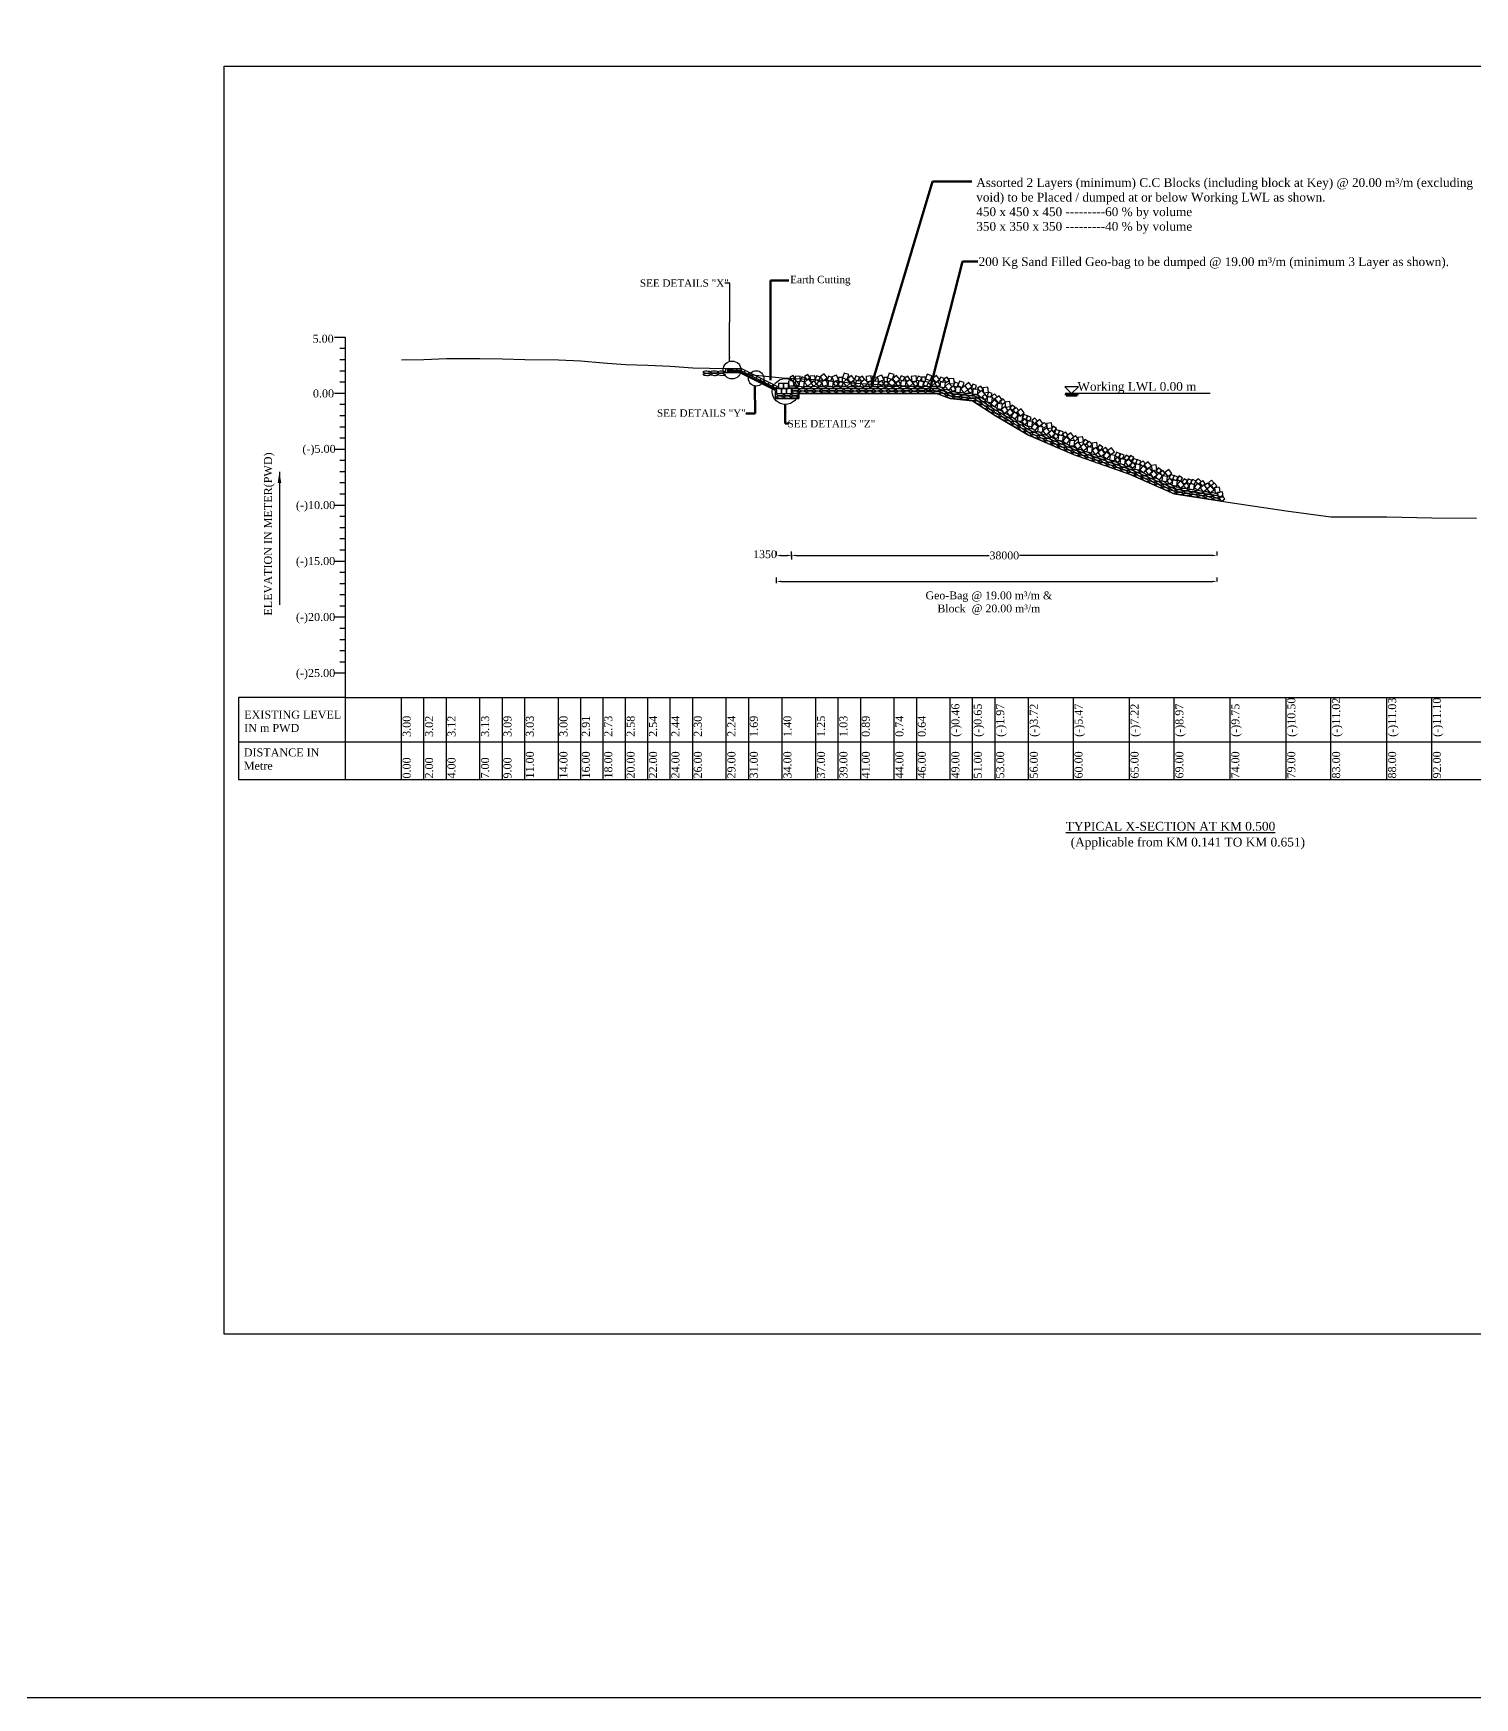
# Model space of a CAD drawing. Header units: metres. Extents: x -2434 to 11656, y -15288 to 8109.
# Drawn here: x 531.1 to 659.8, y -14191.8 to -14043.1 of the extents above; entities that cross this region are included whole.
import ezdxf

# ---------------------------------------------------------------- set-up
doc = ezdxf.new("R2010")
doc.units = ezdxf.units.M
doc.layers.add('LINE', color=7, linetype='Continuous')
doc.styles.get("Standard").update_dxf_attribs({"font": 'times.ttf'})
doc.dimstyles.get("Standard").update_dxf_attribs({"dimtxt": 0.5, "dimasz": 0.4075, "dimexe": 0.364, "dimexo": 0.219, "dimgap": 0.09, "dimtad": 0, "dimdec": 0, "dimlfac": 1000, "dimzin": 0, "dimdsep": 46, "dimtxsty": 'Standard', "dimcen": 0.09, "dimadec": 0, "dimazin": 0, "dimtfac": 1, "dimtdec": 0, "dimtofl": 0, "dimtmove": 0, "dimatfit": 3, "dimfxl": 1, "dimtolj": 1, "dimtzin": 0, "dimarcsym": 0})

# ---------------------------------------------------------------- blocks, each defined once
blk = doc.blocks.new('*D515')
at = {"color": 0, "lineweight": -2, "ltscale": 0.5}
for p, q in [((598.78, -14089.94), (598.78, -14089.43)), ((599.19, -14089.79), (616.44, -14089.79)), ((636.37, -14089.79), (619.12, -14089.79)), ((636.78, -14089.79), (636.78, -14089.43))]:
    blk.add_line(p, q, dxfattribs=at)
at = {"color": 0, "linetype": 'Continuous', "lineweight": -3, "ltscale": 0.5}
for points in [[(599.19, -14089.72), (599.19, -14089.86), (598.78, -14089.79)], [(636.37, -14089.72), (636.37, -14089.86), (636.78, -14089.79)]]:
    blk.add_solid(points, dxfattribs=at)
at = {"layer": 'Defpoints', "color": 0, "linetype": 'Continuous', "lineweight": -3, "ltscale": 0.5}
for p in [(636.78, -14089.79), (636.78, -14089.79), (598.78, -14095.49)]:
    blk.add_point(p, dxfattribs=at)
at = {"color": 0, "linetype": 'Continuous', "lineweight": -3, "ltscale": 0.5, "insert": (617.78, -14089.79), "char_height": 0.7, "attachment_point": 5}
blk.add_mtext('\\A1;38000', dxfattribs=at)
blk = doc.blocks.new('*D516')
at = {"color": 0, "lineweight": -2, "ltscale": 0.5}
for p, q in [((597.43, -14089.79), (597.43, -14089.43)), ((597.84, -14089.79), (598.37, -14089.79)), ((598.78, -14089.7), (598.78, -14090.16))]:
    blk.add_line(p, q, dxfattribs=at)
at = {"color": 0, "linetype": 'Continuous', "lineweight": -3, "ltscale": 0.5}
for points in [[(597.84, -14089.72), (597.84, -14089.86), (597.43, -14089.79)], [(598.37, -14089.72), (598.37, -14089.86), (598.78, -14089.79)]]:
    blk.add_solid(points, dxfattribs=at)
at = {"layer": 'Defpoints', "color": 0, "linetype": 'Continuous', "lineweight": -3, "ltscale": 0.5}
for p in [(597.43, -14089.79), (598.78, -14089.48), (598.78, -14089.79)]:
    blk.add_point(p, dxfattribs=at)
at = {"color": 0, "linetype": 'Continuous', "lineweight": -3, "ltscale": 0.5, "insert": (596.41, -14089.68), "char_height": 0.7, "attachment_point": 5}
blk.add_mtext('\\A1;1350', dxfattribs=at)
blk = doc.blocks.new('*D517')
at = {"color": 0, "lineweight": -2, "ltscale": 0.5}
for p, q in [((597.43, -14092.26), (597.43, -14091.75)), ((636.78, -14092.11), (636.78, -14091.75)), ((597.84, -14092.11), (636.37, -14092.11))]:
    blk.add_line(p, q, dxfattribs=at)
at = {"color": 0, "linetype": 'Continuous', "lineweight": -3, "ltscale": 0.5}
for points in [[(597.84, -14092.04), (597.84, -14092.18), (597.43, -14092.11)], [(636.37, -14092.04), (636.37, -14092.18), (636.78, -14092.11)]]:
    blk.add_solid(points, dxfattribs=at)
at = {"layer": 'Defpoints', "color": 0, "linetype": 'Continuous', "lineweight": -3, "ltscale": 0.5}
for p in [(636.78, -14092.11), (636.78, -14092.11), (597.43, -14098.15)]:
    blk.add_point(p, dxfattribs=at)
at = {"color": 0, "linetype": 'Continuous', "lineweight": -3, "ltscale": 0.5, "insert": (616.4, -14094.04), "char_height": 0.7, "attachment_point": 5}
blk.add_mtext('\\A1;Geo-Bag @ 19.00 m³/m &\\PBlock  @ 20.00 m³/m', dxfattribs=at)

msp = doc.modelspace()

# ---------------------------------------------------------------- linework, layer by layer
at = {"color": 0, "lineweight": -2}
for p, q in [((558.951492, -14070.313533), (557.951492, -14070.313533)), ((558.951492, -14109.813533), (558.951492, -14070.313533)), ((558.951492, -14071.313533), (558.451492, -14071.313533)), ((558.951492, -14072.313533), (558.451492, -14072.313533)), ((558.951492, -14073.313533), (558.451492, -14073.313533)), ((558.951492, -14075.313533), (557.951492, -14075.313533)), ((558.951492, -14074.313533), (558.451492, -14074.313533)), ((558.951492, -14076.313533), (558.451492, -14076.313533)), ((558.951492, -14077.313533), (558.451492, -14077.313533)), ((558.951492, -14078.313533), (558.451492, -14078.313533)), ((558.951492, -14079.313533), (558.451492, -14079.313533)), ((558.951492, -14080.313533), (557.951492, -14080.313533)), ((558.951492, -14081.313533), (558.451492, -14081.313533)), ((558.951492, -14082.313533), (558.451492, -14082.313533)), ((558.951492, -14083.313533), (558.451492, -14083.313533)), ((558.951492, -14084.313533), (558.451492, -14084.313533)), ((558.951492, -14085.313533), (557.951492, -14085.313533)), ((558.951492, -14086.313533), (558.451492, -14086.313533)), ((558.951492, -14087.313533), (558.451492, -14087.313533)), ((558.951492, -14088.313533), (558.451492, -14088.313533)), ((558.951492, -14089.313533), (558.451492, -14089.313533)), ((558.951492, -14090.313533), (557.951492, -14090.313533)), ((558.951492, -14091.313533), (558.451492, -14091.313533)), ((558.951492, -14092.313533), (558.451492, -14092.313533)), ((558.951492, -14093.313533), (558.451492, -14093.313533)), ((558.951492, -14094.313533), (558.451492, -14094.313533)), ((558.951492, -14095.313533), (557.951492, -14095.313533)), ((558.951492, -14096.313533), (558.451492, -14096.313533)), ((558.951492, -14097.313533), (558.451492, -14097.313533)), ((558.951492, -14098.313533), (558.451492, -14098.313533)), ((558.951492, -14100.313533), (557.951492, -14100.313533)), ((558.951492, -14099.313533), (558.451492, -14099.313533)), ((558.951492, -14102.485487), (674.951492, -14102.485487)), ((563.951492, -14109.813533), (563.951492, -14102.485487)), ((565.951492, -14109.813533), (565.951492, -14102.485487)), ((567.951492, -14109.813533), (567.951492, -14102.485487)), ((570.951492, -14109.813533), (570.951492, -14102.485487)), ((572.951492, -14109.813533), (572.951492, -14102.485487)), ((574.951492, -14109.813533), (574.951492, -14102.485487)), ((577.951492, -14109.813533), (577.951492, -14102.485487)), ((579.951492, -14109.813533), (579.951492, -14102.485487)), ((581.951492, -14109.813533), (581.951492, -14102.485487)), ((583.951492, -14109.813533), (583.951492, -14102.485487)), ((585.951492, -14109.813533), (585.951492, -14102.485487)), ((587.951492, -14109.813533), (587.951492, -14102.485487)), ((589.951492, -14109.813533), (589.951492, -14102.485487)), ((592.951492, -14109.813533), (592.951492, -14102.485487)), ((594.951492, -14109.813533), (594.951492, -14102.485487)), ((597.951492, -14109.813533), (597.951492, -14102.485487)), ((600.951492, -14109.813533), (600.951492, -14102.485487)), ((602.951492, -14109.813533), (602.951492, -14102.485487)), ((604.951492, -14109.813533), (604.951492, -14102.485487)), ((607.951492, -14109.813533), (607.951492, -14102.485487)), ((609.951492, -14109.813533), (609.951492, -14102.485487)), ((612.951492, -14109.813533), (612.951492, -14102.485487)), ((614.951492, -14109.813533), (614.951492, -14102.485487)), ((616.951492, -14109.813533), (616.951492, -14102.485487)), ((619.951492, -14109.813533), (619.951492, -14102.485487)), ((623.951492, -14109.813533), (623.951492, -14102.485487)), ((628.951492, -14109.813533), (628.951492, -14102.485487)), ((632.951492, -14109.813533), (632.951492, -14102.485487)), ((637.951492, -14109.813533), (637.951492, -14102.485487)), ((642.951492, -14109.813533), (642.951492, -14102.485487)), ((646.951492, -14109.813533), (646.951492, -14102.485487)), ((651.951492, -14109.813533), (651.951492, -14102.485487)), ((655.951492, -14109.813533), (655.951492, -14102.485487)), ((549.403259, -14106.438817), (674.951492, -14106.438817)), ((549.403259, -14109.813533), (674.951492, -14109.813533))]:
    msp.add_line(p, q, dxfattribs=at)
at = {"color": 0, "linetype": 'Continuous', "lineweight": -3, "ltscale": 0.5}
for p, q in [((592.837907, -14073.075533), (594.268334, -14073.075533)), ((592.868334, -14073.075533), (592.868334, -14073.475533)), ((594.173907, -14073.475533), (592.868334, -14073.475533)), ((593.068334, -14073.075533), (593.068334, -14073.475533)), ((594.268334, -14073.275533), (593.068334, -14073.275533)), ((594.197514, -14073.375533), (593.068334, -14073.375533)), ((593.468334, -14073.075533), (593.468334, -14073.275533)), ((593.868334, -14073.075533), (593.868334, -14073.275533)), ((597.328565, -14075.052862), (594.173907, -14073.475533)), ((597.428565, -14074.991059), (594.197514, -14073.375533)), ((597.428565, -14074.879255), (594.221121, -14073.275533)), ((594.268334, -14073.075533), (594.268334, -14073.275533)), ((597.611766, -14074.747249), (594.268334, -14073.075533)), ((594.540306, -14073.435126), (594.629749, -14073.25624)), ((594.898077, -14073.614011), (594.98752, -14073.435126)), ((595.255848, -14073.792896), (595.34529, -14073.614011)), ((595.613619, -14073.971782), (595.703061, -14073.792896)), ((595.971389, -14074.150667), (596.060832, -14073.971782)), ((596.32916, -14074.329553), (596.418603, -14074.150667)), ((596.686931, -14074.508438), (596.776374, -14074.329553)), ((597.044702, -14074.687324), (597.134145, -14074.508438)), ((597.402473, -14074.866209), (597.491916, -14074.687324)), ((597.424094, -14075.313533), (611.852292, -14075.313533)), ((599.420968, -14075.314095), (599.420968, -14075.756798)), ((623.793159, -14075.313533), (623.193159, -14074.713533)), ((624.393159, -14074.713533), (623.193159, -14074.713533)), ((636.167047, -14075.313533), (623.222378, -14075.313533)), ((623.793159, -14075.313533), (624.393159, -14074.713533)), ((597.328565, -14075.756798), (599.420968, -14075.756798)), ((623.193159, -14075.413533), (624.393159, -14075.413533)), ((623.313159, -14075.513533), (624.273159, -14075.513533))]:
    msp.add_line(p, q, dxfattribs=at)
at = {"color": 0, "lineweight": -3, "ltscale": 0.5}
msp.add_line((597.328565, -14075.052862), (597.328565, -14075.756798), dxfattribs=at)
msp.add_lwpolyline([(-254.448511, -13898.58967), (3621.057254, -13898.58967), (3621.057254, -14191.821671), (-254.448511, -14191.821671)], close=True, dxfattribs=at)
at = {"color": 0, "linetype": 'Continuous', "lineweight": -3, "ltscale": 0.5}
for points in [[(563.951492, -14072.315533), (565.951492, -14072.295533), (567.951492, -14072.195533), (570.951492, -14072.185533), (572.951492, -14072.225533), (574.951492, -14072.285533), (577.951492, -14072.315533), (579.951492, -14072.405533), (581.951492, -14072.585533), (583.951492, -14072.735533), (585.951492, -14072.775533), (587.951492, -14072.875533), (589.951492, -14073.015533), (592.951492, -14073.075533), (594.951492, -14073.625533), (597.951492, -14073.915533), (600.951492, -14074.065533), (602.951492, -14074.285533), (604.951492, -14074.425533), (607.951492, -14074.575533), (609.951492, -14074.675533), (612.951492, -14075.775533), (614.951492, -14075.963533), (616.951492, -14077.283533), (619.951492, -14079.033533), (623.951492, -14080.783533), (628.951492, -14082.533533), (632.951492, -14084.283533), (637.951492, -14085.063533), (642.951492, -14085.813533), (646.951492, -14086.333533), (651.951492, -14086.343533), (655.951492, -14086.413533), (659.951492, -14086.453533)], [(598.805132, -14074.190064), (599.101655, -14074.004124), (598.915715, -14073.7076), (598.619191, -14073.893541), (598.805132, -14074.190064)], [(599.123285, -14074.23929), (599.572591, -14074.214304), (599.547604, -14073.764998), (599.098298, -14073.789985), (599.123285, -14074.23929)], [(599.572373, -14074.145349), (599.898971, -14074.271182), (600.024804, -14073.944585), (599.698207, -14073.818751), (599.572373, -14074.145349)], [(600.128199, -14074.108687), (600.424722, -14073.922747), (600.238781, -14073.626223), (599.942258, -14073.812164), (600.128199, -14074.108687)], [(600.850923, -14073.729007), (600.404209, -14073.783297), (600.4585, -14074.23001), (600.905213, -14074.17572), (600.850923, -14073.729007)], [(600.889561, -14074.07293), (601.216159, -14074.198763), (601.341992, -14073.872166), (601.015395, -14073.746332), (600.889561, -14074.07293)], [(601.589862, -14074.201447), (601.94998, -14073.931605), (601.680138, -14073.571486), (601.320019, -14073.841329), (601.589862, -14074.201447)], [(601.957029, -14074.098985), (602.283626, -14074.224819), (602.40946, -14073.898221), (602.082862, -14073.772388), (601.957029, -14074.098985)], [(602.388045, -14073.84509), (602.555156, -14074.262911), (602.972976, -14074.0958), (602.805866, -14073.677979), (602.388045, -14073.84509)], [(603.32515, -14074.238978), (603.327529, -14073.888986), (602.977537, -14073.886607), (602.975158, -14074.236599), (603.32515, -14074.238978)], [(603.752984, -14074.060132), (603.895226, -14073.633204), (603.468298, -14073.490962), (603.326056, -14073.91789), (603.752984, -14074.060132)], [(603.770866, -14074.000774), (604.051513, -14074.352537), (604.403276, -14074.07189), (604.122629, -14073.720127), (603.770866, -14074.000774)], [(604.397552, -14074.06307), (604.724149, -14074.188903), (604.849983, -14073.862306), (604.523385, -14073.736472), (604.397552, -14074.06307)], [(605.004779, -14074.245068), (605.301303, -14074.059128), (605.115362, -14073.762604), (604.818839, -14073.948545), (605.004779, -14074.245068)], [(605.873497, -14073.743476), (605.426784, -14073.797766), (605.481074, -14074.244479), (605.927787, -14074.190189), (605.873497, -14073.743476)], [(605.91549, -14074.092937), (606.242087, -14074.21877), (606.367921, -14073.892173), (606.041323, -14073.766339), (605.91549, -14074.092937)], [(606.42039, -14073.845507), (606.5875, -14074.263328), (607.005321, -14074.096217), (606.83821, -14073.678397), (606.42039, -14073.845507)], [(607.357495, -14074.239395), (607.359874, -14073.889403), (607.009882, -14073.887024), (607.007503, -14074.237016), (607.357495, -14074.239395)], [(607.785329, -14074.060549), (607.927571, -14073.633621), (607.500643, -14073.491379), (607.358401, -14073.918307), (607.785329, -14074.060549)], [(607.803211, -14074.001192), (608.083858, -14074.352954), (608.435621, -14074.072307), (608.154974, -14073.720544), (607.803211, -14074.001192)], [(608.429897, -14074.063487), (608.756494, -14074.18932), (608.882328, -14073.862723), (608.55573, -14073.736889), (608.429897, -14074.063487)], [(609.037124, -14074.245485), (609.333647, -14074.059545), (609.147707, -14073.763021), (608.851183, -14073.948962), (609.037124, -14074.245485)], [(609.905842, -14073.743893), (609.459129, -14073.798183), (609.513419, -14074.244897), (609.960132, -14074.190606), (609.905842, -14073.743893)], [(609.947834, -14074.093354), (610.274432, -14074.219187), (610.400265, -14073.89259), (610.073668, -14073.766756), (609.947834, -14074.093354)], [(610.74261, -14074.219685), (610.744989, -14073.869693), (610.394997, -14073.867314), (610.392618, -14074.217306), (610.74261, -14074.219685)], [(611.17236, -14074.163374), (611.314601, -14073.736446), (610.887674, -14073.594204), (610.745432, -14074.021132), (611.17236, -14074.163374)], [(611.369023, -14073.985444), (611.64967, -14074.337207), (612.001433, -14074.05656), (611.720786, -14073.704797), (611.369023, -14073.985444)], [(611.95272, -14074.172569), (612.279317, -14074.298402), (612.405151, -14073.971805), (612.078553, -14073.845971), (611.95272, -14074.172569)], [(612.552164, -14074.345234), (612.848687, -14074.159293), (612.662747, -14073.86277), (612.366223, -14074.048711), (612.552164, -14074.345234)], [(598.524618, -14074.65636), (598.973924, -14074.631373), (598.948937, -14074.182067), (598.499631, -14074.207054), (598.524618, -14074.65636)], [(599.14994, -14074.714345), (599.446464, -14074.528404), (599.260523, -14074.231881), (598.964, -14074.417822), (599.14994, -14074.714345)], [(599.93869, -14074.277126), (599.492503, -14074.218667), (599.434043, -14074.664853), (599.88023, -14074.723313), (599.93869, -14074.277126)], [(600.566195, -14074.373246), (600.262708, -14074.040988), (599.93045, -14074.344475), (600.233937, -14074.676733), (600.566195, -14074.373246)], [(601.020667, -14074.462932), (600.801295, -14074.190213), (600.528576, -14074.409585), (600.747948, -14074.682304), (601.020667, -14074.462932)], [(601.288184, -14074.687429), (601.501827, -14074.410199), (601.224597, -14074.196556), (601.010954, -14074.473786), (601.288184, -14074.687429)], [(601.453511, -14074.239422), (601.573896, -14074.673021), (602.007495, -14074.552636), (601.88711, -14074.119037), (601.453511, -14074.239422)], [(602.510048, -14074.252894), (602.063861, -14074.194434), (602.005401, -14074.64062), (602.451588, -14074.69908), (602.510048, -14074.252894)], [(602.985098, -14074.451491), (602.765725, -14074.178772), (602.493006, -14074.398144), (602.712378, -14074.670863), (602.985098, -14074.451491)], [(602.94357, -14074.563772), (603.270167, -14074.689605), (603.396001, -14074.363008), (603.069403, -14074.237174), (602.94357, -14074.563772)], [(603.722441, -14074.051804), (603.382386, -14074.346528), (603.67711, -14074.686583), (604.017165, -14074.391859), (603.722441, -14074.051804)], [(604.200316, -14074.67401), (604.49684, -14074.488069), (604.310899, -14074.191546), (604.014376, -14074.377487), (604.200316, -14074.67401)], [(604.987726, -14074.227991), (604.541539, -14074.169531), (604.483079, -14074.615717), (604.929266, -14074.674177), (604.987726, -14074.227991)], [(605.607779, -14074.38394), (605.304292, -14074.051682), (604.972034, -14074.35517), (605.275521, -14074.687428), (605.607779, -14074.38394)], [(606.062252, -14074.473627), (605.842879, -14074.200907), (605.57016, -14074.420279), (605.789532, -14074.692999), (606.062252, -14074.473627)], [(606.54359, -14074.260402), (606.097403, -14074.201942), (606.038943, -14074.648129), (606.48513, -14074.706589), (606.54359, -14074.260402)], [(607.017442, -14074.451908), (606.79807, -14074.179189), (606.525351, -14074.398561), (606.744723, -14074.67128), (607.017442, -14074.451908)], [(606.975915, -14074.564189), (607.302512, -14074.690022), (607.428346, -14074.363425), (607.101748, -14074.237591), (606.975915, -14074.564189)], [(607.754786, -14074.052221), (607.41473, -14074.346945), (607.709455, -14074.687), (608.04951, -14074.392276), (607.754786, -14074.052221)], [(608.232661, -14074.674427), (608.529185, -14074.488487), (608.343244, -14074.191963), (608.046721, -14074.377904), (608.232661, -14074.674427)], [(609.02007, -14074.228408), (608.573884, -14074.169948), (608.515424, -14074.616135), (608.961611, -14074.674594), (609.02007, -14074.228408)], [(609.640124, -14074.384357), (609.336637, -14074.052099), (609.004379, -14074.355587), (609.307866, -14074.687845), (609.640124, -14074.384357)], [(610.094596, -14074.474044), (609.875224, -14074.201324), (609.602505, -14074.420697), (609.821877, -14074.693416), (610.094596, -14074.474044)], [(610.575935, -14074.260819), (610.129748, -14074.20236), (610.071288, -14074.648546), (610.517475, -14074.707006), (610.575935, -14074.260819)], [(610.541727, -14074.548442), (610.868324, -14074.674275), (610.994158, -14074.347678), (610.66756, -14074.221844), (610.541727, -14074.548442)], [(611.320598, -14074.036474), (610.980543, -14074.331198), (611.275267, -14074.671253), (611.615322, -14074.376529), (611.320598, -14074.036474)], [(611.755844, -14074.719895), (612.052367, -14074.533955), (611.866426, -14074.237431), (611.569903, -14074.423372), (611.755844, -14074.719895)], [(612.53511, -14074.328156), (612.088924, -14074.269697), (612.030464, -14074.715883), (612.47665, -14074.774343), (612.53511, -14074.328156)], [(613.121036, -14074.727038), (612.817549, -14074.39478), (612.485291, -14074.698267), (612.788778, -14075.030525), (613.121036, -14074.727038)], [(613.275749, -14073.965655), (612.829036, -14074.019945), (612.883326, -14074.466658), (613.330039, -14074.412368), (613.275749, -14073.965655)], [(613.434327, -14074.939832), (613.214955, -14074.667113), (612.942236, -14074.886485), (613.161608, -14075.159205), (613.434327, -14074.939832)], [(613.247809, -14074.622026), (613.574407, -14074.74786), (613.70024, -14074.421262), (613.373643, -14074.295429), (613.247809, -14074.622026)], [(613.905247, -14074.787302), (613.459061, -14074.728842), (613.400601, -14075.175029), (613.846787, -14075.233489), (613.905247, -14074.787302)], [(614.056575, -14074.774484), (614.198816, -14074.347556), (613.771889, -14074.205314), (613.629647, -14074.632242), (614.056575, -14074.774484)], [(614.2296, -14074.625058), (613.889545, -14074.919782), (614.184269, -14075.259838), (614.524325, -14074.965113), (614.2296, -14074.625058)], [(614.248448, -14074.629769), (614.529095, -14074.981532), (614.880858, -14074.700884), (614.600211, -14074.349122), (614.248448, -14074.629769)], [(614.677899, -14075.303004), (614.974422, -14075.117064), (614.788481, -14074.820541), (614.491958, -14075.006481), (614.677899, -14075.303004)], [(614.842084, -14074.798174), (615.168681, -14074.924008), (615.294515, -14074.59741), (614.967917, -14074.471577), (614.842084, -14074.798174)], [(615.449382, -14074.958142), (615.003195, -14074.899682), (614.944735, -14075.345868), (615.390922, -14075.404328), (615.449382, -14074.958142)], [(615.578638, -14075.15266), (615.875161, -14074.96672), (615.68922, -14074.670196), (615.392697, -14074.856137), (615.578638, -14075.15266)], [(616.033511, -14075.393992), (615.730024, -14075.061734), (615.397766, -14075.365221), (615.701253, -14075.697479), (616.033511, -14075.393992)], [(616.284534, -14075.666855), (616.065162, -14075.394135), (615.792443, -14075.613508), (616.011815, -14075.886227), (616.284534, -14075.666855)], [(616.305456, -14074.761453), (615.858743, -14074.815744), (615.913033, -14075.262457), (616.359746, -14075.208167), (616.305456, -14074.761453)], [(616.238479, -14075.527897), (616.565077, -14075.653731), (616.69091, -14075.327133), (616.364313, -14075.2013), (616.238479, -14075.527897)], [(616.644302, -14075.58336), (616.871741, -14075.84939), (617.13777, -14075.621951), (616.910331, -14075.355922), (616.644302, -14075.58336)], [(616.729589, -14075.675236), (616.283403, -14075.616776), (616.224943, -14076.062963), (616.671129, -14076.121423), (616.729589, -14075.675236)], [(617.208118, -14076.144748), (616.843438, -14075.881102), (616.579793, -14076.245782), (616.944472, -14076.509427), (617.208118, -14076.144748)], [(617.215082, -14076.143984), (617.5752, -14075.874141), (617.305358, -14075.514023), (616.94524, -14075.783866), (617.215082, -14076.143984)], [(617.164986, -14076.208045), (617.113255, -14076.655062), (617.560271, -14076.706793), (617.612003, -14076.259777), (617.164986, -14076.208045)], [(617.391281, -14076.012284), (617.61872, -14076.278314), (617.884749, -14076.050875), (617.65731, -14075.784846), (617.391281, -14076.012284)], [(617.766621, -14077.109772), (618.126739, -14076.83993), (617.856897, -14076.479812), (617.496779, -14076.749654), (617.766621, -14077.109772)], [(617.896655, -14076.540388), (618.341776, -14076.474307), (618.275696, -14076.029185), (617.830574, -14076.095266), (617.896655, -14076.540388)], [(618.24122, -14077.318027), (618.601338, -14077.048185), (618.331496, -14076.688067), (617.971377, -14076.957909), (618.24122, -14077.318027)], [(618.565206, -14076.83445), (618.756613, -14076.541426), (618.463589, -14076.350019), (618.272182, -14076.643043), (618.565206, -14076.83445)], [(618.577573, -14076.810529), (618.805012, -14077.076558), (619.071042, -14076.84912), (618.843603, -14076.58309), (618.577573, -14076.810529)], [(619.203593, -14077.331268), (619.563711, -14077.061425), (619.293869, -14076.701307), (618.933751, -14076.97115), (619.203593, -14077.331268)], [(619.015931, -14077.235307), (618.651251, -14076.971662), (618.387606, -14077.336342), (618.752286, -14077.599987), (619.015931, -14077.235307)], [(618.976033, -14077.305331), (618.924301, -14077.752348), (619.371318, -14077.80408), (619.423049, -14077.357063), (618.976033, -14077.305331)], [(619.844239, -14077.87561), (619.624867, -14077.60289), (619.352148, -14077.822263), (619.57152, -14078.094982), (619.844239, -14077.87561)], [(619.40326, -14077.507434), (619.729858, -14077.633267), (619.855691, -14077.30667), (619.529094, -14077.180836), (619.40326, -14077.507434)], [(619.736994, -14077.653172), (620.063591, -14077.779006), (620.189425, -14077.452408), (619.862827, -14077.326575), (619.736994, -14077.653172)], [(620.309412, -14077.815006), (619.863225, -14077.756547), (619.804765, -14078.202733), (620.250952, -14078.261193), (620.309412, -14077.815006)], [(620.804944, -14078.259698), (620.440265, -14077.996053), (620.176619, -14078.360733), (620.541299, -14078.624378), (620.804944, -14078.259698)], [(620.246278, -14077.739347), (620.473716, -14078.005377), (620.739746, -14077.777938), (620.512307, -14077.511908), (620.246278, -14077.739347)], [(620.8537, -14078.273639), (621.213818, -14078.003796), (620.943976, -14077.643678), (620.583858, -14077.91352), (620.8537, -14078.273639)], [(620.798336, -14078.269602), (620.746604, -14078.716619), (621.19362, -14078.76835), (621.245352, -14078.321334), (620.798336, -14078.269602)], [(621.072409, -14078.137559), (621.299848, -14078.403589), (621.565877, -14078.17615), (621.338438, -14077.91012), (621.072409, -14078.137559)], [(621.610474, -14078.44656), (622.055595, -14078.380479), (621.989515, -14077.935358), (621.544393, -14078.001438), (621.610474, -14078.44656)], [(622.243101, -14078.727743), (622.434508, -14078.434719), (622.141484, -14078.243312), (621.950077, -14078.536336), (622.243101, -14078.727743)], [(621.48044, -14079.015945), (621.840558, -14078.746102), (621.570716, -14078.385984), (621.210598, -14078.655826), (621.48044, -14079.015945)], [(621.953841, -14079.229466), (622.313959, -14078.959623), (622.044117, -14078.599505), (621.683999, -14078.869347), (621.953841, -14079.229466)], [(622.608947, -14079.168378), (622.389575, -14078.895658), (622.116856, -14079.115031), (622.336228, -14079.38775), (622.608947, -14079.168378)], [(622.261849, -14078.849737), (622.588447, -14078.975571), (622.71428, -14078.648973), (622.387683, -14078.52314), (622.261849, -14078.849737)], [(623.07412, -14079.107775), (622.627933, -14079.049315), (622.569473, -14079.495501), (623.01566, -14079.553961), (623.07412, -14079.107775)], [(622.597619, -14078.959758), (622.924216, -14079.085591), (623.05005, -14078.758994), (622.723452, -14078.63316), (622.597619, -14078.959758)], [(622.965841, -14078.981589), (623.19328, -14079.247619), (623.459309, -14079.02018), (623.231871, -14078.754151), (622.965841, -14078.981589)], [(623.635393, -14079.465024), (623.270713, -14079.201378), (623.007068, -14079.566058), (623.371748, -14079.829703), (623.635393, -14079.465024)], [(623.630024, -14079.465407), (623.990142, -14079.195564), (623.720299, -14078.835446), (623.360181, -14079.105289), (623.630024, -14079.465407)], [(623.621959, -14079.504701), (623.570227, -14079.951717), (624.017244, -14080.003449), (624.068975, -14079.556432), (623.621959, -14079.504701)], [(623.864299, -14079.311547), (624.091738, -14079.577576), (624.357767, -14079.350137), (624.130329, -14079.084108), (623.864299, -14079.311547)], [(624.29113, -14080.289524), (624.651249, -14080.019682), (624.381406, -14079.659564), (624.021288, -14079.929406), (624.29113, -14080.289524)], [(624.40919, -14079.690418), (624.854311, -14079.624338), (624.788231, -14079.179216), (624.343109, -14079.245297), (624.40919, -14079.690418)], [(624.829315, -14080.450903), (625.189433, -14080.181061), (624.91959, -14079.820942), (624.559472, -14080.090785), (624.829315, -14080.450903)], [(625.07319, -14079.915184), (625.264598, -14079.622159), (624.971574, -14079.430752), (624.780166, -14079.723776), (625.07319, -14079.915184)], [(625.124392, -14079.826401), (625.351831, -14080.092431), (625.61786, -14079.864992), (625.390422, -14079.598963), (625.124392, -14079.826401)], [(625.664612, -14080.199172), (626.109734, -14080.133092), (626.043653, -14079.68797), (625.598532, -14079.754051), (625.664612, -14080.199172)], [(625.196266, -14080.082387), (625.144535, -14080.529404), (625.591551, -14080.581135), (625.643283, -14080.134119), (625.196266, -14080.082387)], [(625.88352, -14080.778047), (626.243638, -14080.508205), (625.973796, -14080.148087), (625.613678, -14080.417929), (625.88352, -14080.778047)], [(626.38202, -14080.403498), (626.573427, -14080.110474), (626.280403, -14079.919066), (626.088996, -14080.21209), (626.38202, -14080.403498)], [(626.404341, -14080.951783), (626.764459, -14080.681941), (626.494617, -14080.321823), (626.134498, -14080.591665), (626.404341, -14080.951783)], [(626.53988, -14080.354809), (626.767318, -14080.620838), (627.033348, -14080.3934), (626.805909, -14080.12737), (626.53988, -14080.354809)], [(627.232579, -14080.803051), (626.867899, -14080.539406), (626.604254, -14080.904086), (626.968934, -14081.167731), (627.232579, -14080.803051)], [(627.255949, -14080.79358), (627.616067, -14080.523737), (627.346224, -14080.163619), (626.986106, -14080.433461), (627.255949, -14080.79358)], [(627.236149, -14080.791681), (627.184417, -14081.238697), (627.631434, -14081.290429), (627.683165, -14080.843413), (627.236149, -14080.791681)], [(628.133693, -14081.265861), (627.914321, -14080.993141), (627.641601, -14081.212514), (627.860974, -14081.485233), (628.133693, -14081.265861)], [(627.673315, -14080.900136), (627.999912, -14081.025969), (628.125746, -14080.699372), (627.799148, -14080.573538), (627.673315, -14080.900136)], [(628.020819, -14081.043058), (628.347417, -14081.168892), (628.47325, -14080.842294), (628.146653, -14080.716461), (628.020819, -14081.043058)], [(628.593237, -14081.204892), (628.147051, -14081.146433), (628.088591, -14081.592619), (628.534777, -14081.651079), (628.593237, -14081.204892)], [(628.755995, -14081.311559), (628.947402, -14081.018535), (628.654378, -14080.827127), (628.462971, -14081.120151), (628.755995, -14081.311559)], [(628.830286, -14081.815158), (629.190404, -14081.545316), (628.920562, -14081.185198), (628.560443, -14081.45504), (628.830286, -14081.815158)], [(629.155589, -14081.343053), (629.346997, -14081.050029), (629.053972, -14080.858621), (628.862565, -14081.151645), (629.155589, -14081.343053)], [(629.18272, -14081.448101), (629.509317, -14081.573934), (629.635151, -14081.247337), (629.308553, -14081.121503), (629.18272, -14081.448101)], [(629.516933, -14081.553793), (629.84353, -14081.679627), (629.969364, -14081.353029), (629.642766, -14081.227196), (629.516933, -14081.553793)], [(629.885155, -14081.575625), (630.112594, -14081.841654), (630.378623, -14081.614215), (630.151184, -14081.348186), (629.885155, -14081.575625)], [(629.485392, -14081.754071), (629.26602, -14081.481351), (628.9933, -14081.700723), (629.212673, -14081.973443), (629.485392, -14081.754071)], [(629.950564, -14081.693467), (629.504378, -14081.635007), (629.445918, -14082.081194), (629.892104, -14082.139654), (629.950564, -14081.693467)], [(630.511838, -14082.050716), (630.147158, -14081.787071), (629.883513, -14082.151751), (630.248192, -14082.415396), (630.511838, -14082.050716)], [(630.549338, -14082.059442), (630.909456, -14081.7896), (630.639613, -14081.429482), (630.279495, -14081.699324), (630.549338, -14082.059442)], [(630.652785, -14082.593648), (631.012903, -14082.323805), (630.743061, -14081.963687), (630.382942, -14082.23353), (630.652785, -14082.593648)], [(631.0723, -14082.840436), (631.432418, -14082.570593), (631.162576, -14082.210475), (630.802458, -14082.480318), (631.0723, -14082.840436)], [(630.968545, -14082.203529), (631.413667, -14082.137448), (631.347586, -14081.692326), (630.902465, -14081.758407), (630.968545, -14082.203529)], [(631.905208, -14082.680128), (631.540529, -14082.416483), (631.276883, -14082.781162), (631.641563, -14083.044808), (631.905208, -14082.680128)], [(631.62596, -14082.451393), (631.817368, -14082.158369), (631.524343, -14081.966962), (631.332936, -14082.259986), (631.62596, -14082.451393)], [(631.658445, -14082.413133), (631.885884, -14082.679162), (632.151913, -14082.451723), (631.924475, -14082.185694), (631.658445, -14082.413133)], [(631.892253, -14082.670426), (631.840521, -14083.117443), (632.287538, -14083.169174), (632.33927, -14082.722158), (631.892253, -14082.670426)], [(632.373197, -14082.735887), (632.733315, -14082.466044), (632.463473, -14082.105926), (632.103355, -14082.375768), (632.373197, -14082.735887)], [(632.48964, -14082.883635), (632.816238, -14083.009468), (632.942071, -14082.682871), (632.615474, -14082.557037), (632.48964, -14082.883635)], [(632.827325, -14082.979577), (633.153923, -14083.105411), (633.279756, -14082.778813), (632.953159, -14082.65298), (632.827325, -14082.979577)], [(633.505861, -14083.171637), (633.697268, -14082.878613), (633.404244, -14082.687205), (633.212837, -14082.98023), (633.505861, -14083.171637)], [(632.786445, -14083.187832), (632.567072, -14082.915113), (632.294353, -14083.134485), (632.513725, -14083.407204), (632.786445, -14083.187832)], [(633.248504, -14083.11581), (632.802317, -14083.05735), (632.743857, -14083.503536), (633.190044, -14083.561996), (633.248504, -14083.11581)], [(633.474535, -14083.764609), (633.834653, -14083.494766), (633.564811, -14083.134648), (633.204693, -14083.404491), (633.474535, -14083.764609)], [(633.934553, -14083.422703), (634.125961, -14083.129679), (633.832937, -14082.938271), (633.641529, -14083.231296), (633.934553, -14083.422703)], [(634.285551, -14083.586513), (634.066179, -14083.313794), (633.79346, -14083.533166), (634.012832, -14083.805885), (634.285551, -14083.586513)], [(634.068977, -14083.277206), (634.395575, -14083.40304), (634.521408, -14083.076442), (634.194811, -14082.950609), (634.068977, -14083.277206)], [(634.758028, -14083.450616), (634.311842, -14083.392156), (634.253382, -14083.838343), (634.699568, -14083.896803), (634.758028, -14083.450616)], [(634.425702, -14083.326689), (634.7523, -14083.452523), (634.878133, -14083.125925), (634.551536, -14083.000092), (634.425702, -14083.326689)], [(635.355345, -14083.603154), (634.990666, -14083.339509), (634.727021, -14083.704188), (635.0917, -14083.967834), (635.355345, -14083.603154)], [(634.866012, -14083.155072), (635.093451, -14083.421102), (635.35948, -14083.193663), (635.132041, -14082.927634), (634.866012, -14083.155072)], [(635.232082, -14083.325034), (635.459521, -14083.591063), (635.72555, -14083.363624), (635.498112, -14083.097595), (635.232082, -14083.325034)], [(635.525644, -14084.108954), (635.885762, -14083.839112), (635.61592, -14083.478994), (635.255802, -14083.748836), (635.525644, -14084.108954)], [(635.666642, -14083.54471), (635.894081, -14083.810739), (636.16011, -14083.5833), (635.932672, -14083.317271), (635.666642, -14083.54471)], [(636.145358, -14084.195405), (636.505476, -14083.925562), (636.235634, -14083.565444), (635.875516, -14083.835286), (636.145358, -14084.195405)], [(636.013309, -14083.301048), (636.240747, -14083.567077), (636.506777, -14083.339639), (636.279338, -14083.073609), (636.013309, -14083.301048)], [(636.249116, -14083.539961), (636.476555, -14083.80599), (636.742584, -14083.578552), (636.515145, -14083.312522), (636.249116, -14083.539961)], [(636.604189, -14084.200402), (637.049311, -14084.134321), (636.98323, -14083.689199), (636.538108, -14083.75528), (636.604189, -14084.200402)], [(636.871731, -14084.618845), (637.316852, -14084.552764), (637.250772, -14084.107643), (636.80565, -14084.173723), (636.871731, -14084.618845)], [(636.972563, -14084.68162), (637.200002, -14084.94765), (637.466032, -14084.720211), (637.238593, -14084.454182), (636.972563, -14084.68162)]]:
    msp.add_lwpolyline(points, dxfattribs=at)
for points in [[(597.428565, -14075.313533), (597.878565, -14075.313533), (597.878565, -14074.863533), (597.428565, -14074.863533)], [(597.611766, -14074.863533), (598.061766, -14074.863533), (598.061766, -14074.413533), (597.611766, -14074.413533)], [(597.878565, -14075.313533), (598.328565, -14075.313533), (598.328565, -14074.863533), (597.878565, -14074.863533)], [(598.061766, -14074.863533), (598.511766, -14074.863533), (598.511766, -14074.413533), (598.061766, -14074.413533)], [(598.328565, -14075.313533), (598.778565, -14075.313533), (598.778565, -14074.863533), (598.328565, -14074.863533)]]:
    msp.add_lwpolyline(points, close=True, dxfattribs=at)
at = {"color": 0, "lineweight": -3, "ltscale": 0.5}
msp.add_lwpolyline([(558.951492, -14102.485487), (549.403259, -14102.485487), (549.403259, -14109.813533)], dxfattribs=at)
at = {"color": 0, "linetype": 'Continuous', "lineweight": -3, "ltscale": 0.5}
for centre, radius in [((593.468334, -14073.217665), 0.797365), ((595.613619, -14073.971782), 0.68914), ((598.220528, -14075.145565), 1.16136)]:
    msp.add_circle(centre, radius, dxfattribs=at)
for centre, major_axis in [((591.207802, -14073.410508), (-0.332673, 0.007297)), ((591.207802, -14073.626626), (-0.332673, 0.007297)), ((591.86695, -14073.407468), (-0.332673, 0.007297)), ((591.870538, -14073.624492), (-0.332673, 0.007297)), ((592.526817, -14073.621866), (-0.332673, 0.007297)), ((592.528227, -14073.403921), (-0.332673, 0.007297)), ((597.766617, -14075.421975), (0.332472, -0.013683)), ((598.427517, -14075.424209), (0.332472, -0.013683)), ((598.84009, -14074.747713), (0.33266, -0.007868)), ((599.088671, -14075.420544), (-0.332673, 0.007297)), ((599.111243, -14074.982663), (0.33266, -0.007868)), ((599.111243, -14075.200494), (0.33266, -0.007868)), ((599.502179, -14074.781862), (0.33266, -0.007868)), ((599.778123, -14074.98698), (0.33266, -0.007868)), ((599.778123, -14075.204811), (0.33266, -0.007868)), ((600.168998, -14074.777545), (0.33266, -0.007868)), ((600.444942, -14074.982663), (0.33266, -0.007868)), ((600.444942, -14075.200494), (0.33266, -0.007868)), ((600.835878, -14074.781862), (0.33266, -0.007868)), ((601.111822, -14074.98698), (0.33266, -0.007868)), ((601.111822, -14075.204811), (0.33266, -0.007868)), ((601.495232, -14074.771772), (0.33266, -0.007868)), ((601.771176, -14074.97689), (0.33266, -0.007868)), ((601.771176, -14075.19472), (0.33266, -0.007868)), ((602.162111, -14074.776089), (0.33266, -0.007868)), ((602.438055, -14074.981207), (0.33266, -0.007868)), ((602.438055, -14075.199038), (0.33266, -0.007868)), ((602.824989, -14074.77471), (0.33266, -0.007868)), ((603.100933, -14074.979828), (0.33266, -0.007868)), ((603.100933, -14075.197659), (0.33266, -0.007868)), ((603.488942, -14074.77198), (0.33266, -0.007868)), ((603.764886, -14074.977098), (0.33266, -0.007868)), ((603.764886, -14075.194929), (0.33266, -0.007868)), ((604.149014, -14074.772777), (0.33266, -0.007868)), ((604.432714, -14074.986901), (0.33266, -0.007868)), ((604.432714, -14075.204732), (0.33266, -0.007868)), ((604.811892, -14074.771399), (0.33266, -0.007868)), ((605.095592, -14074.985523), (0.33266, -0.007868)), ((605.095592, -14075.203354), (0.33266, -0.007868)), ((605.475845, -14074.768668), (0.33266, -0.007868)), ((605.759545, -14074.982792), (0.33266, -0.007868)), ((605.759545, -14075.200623), (0.33266, -0.007868)), ((606.14381, -14074.772777), (0.33266, -0.007868)), ((606.427509, -14074.986901), (0.33266, -0.007868)), ((606.427509, -14075.204732), (0.33266, -0.007868)), ((606.807592, -14074.783093), (0.33266, -0.007868)), ((607.085404, -14074.988065), (0.33266, -0.007868)), ((607.090553, -14075.204613), (0.33266, -0.007868)), ((607.469912, -14074.785597), (0.33266, -0.007868)), ((607.747724, -14074.990569), (0.33266, -0.007868)), ((607.752873, -14075.207117), (0.33266, -0.007868)), ((608.13279, -14074.784219), (0.33266, -0.007868)), ((608.410602, -14074.989191), (0.33266, -0.007868)), ((608.415751, -14075.205738), (0.33266, -0.007868)), ((608.796743, -14074.781488), (0.33266, -0.007868)), ((609.074555, -14074.98646), (0.33266, -0.007868)), ((609.079704, -14075.203008), (0.33266, -0.007868)), ((609.464708, -14074.785597), (0.33266, -0.007868)), ((609.74252, -14074.990569), (0.33266, -0.007868)), ((609.747669, -14075.207117), (0.33266, -0.007868)), ((610.129601, -14074.780695), (0.33266, -0.007868)), ((610.40418, -14074.985719), (0.33266, -0.007868)), ((610.41807, -14075.207429), (0.33266, -0.007868)), ((610.792398, -14074.780695), (0.33266, -0.007868)), ((611.066977, -14074.985719), (0.33266, -0.007868)), ((611.080867, -14075.207429), (0.33266, -0.007868)), ((611.446334, -14074.776523), (0.33266, -0.007868)), ((611.72199, -14074.99036), (0.33266, -0.007868)), ((611.744622, -14075.207429), (0.33266, -0.007868)), ((612.076662, -14074.848513), (0.307016, -0.128319)), ((612.311845, -14075.422497), (0.307016, -0.128319)), ((612.319508, -14075.186709), (0.307016, -0.128319)), ((612.691681, -14075.103177), (0.307016, -0.128319)), ((612.949974, -14075.40967), (0.307016, -0.128319)), ((613.331055, -14075.270818), (0.329463, -0.046678)), ((613.573797, -14075.501917), (0.331027, -0.033851)), ((613.991832, -14075.335583), (0.331027, -0.033851)), ((614.655348, -14075.400396), (0.331027, -0.033851)), ((615.296335, -14075.528529), (0.30705, -0.128239)), ((597.766104, -14075.642062), (0.332472, -0.013683)), ((598.427004, -14075.644297), (0.332472, -0.013683)), ((599.083667, -14075.640632), (-0.332673, 0.007297)), ((612.929497, -14075.62846), (0.307016, -0.128319)), ((613.556314, -14075.723575), (0.331027, -0.033851)), ((614.218632, -14075.783747), (0.331027, -0.033851)), ((614.236115, -14075.56209), (0.331027, -0.033851)), ((614.880352, -14075.847622), (0.331027, -0.033851)), ((614.897835, -14075.625964), (0.331027, -0.033851)), ((615.404094, -14076.130383), (0.285402, -0.171086)), ((615.443132, -14075.894126), (0.285402, -0.171086)), ((615.804407, -14075.870401), (0.285402, -0.171086)), ((615.958469, -14076.497357), (0.270826, -0.193334)), ((615.997507, -14076.2611), (0.270826, -0.193334)), ((616.341658, -14076.249576), (0.270826, -0.193334)), ((616.510501, -14076.860425), (0.270826, -0.193334)), ((616.549538, -14076.624168), (0.270826, -0.193334)), ((616.89369, -14076.612644), (0.270826, -0.193334)), ((617.110127, -14076.990727), (0.280265, -0.179378)), ((617.455716, -14076.961735), (0.280265, -0.179378)), ((617.065821, -14077.22542), (0.280265, -0.179378)), ((617.636892, -14077.555325), (0.280265, -0.179378)), ((617.681198, -14077.320632), (0.280265, -0.179378)), ((618.026787, -14077.291641), (0.280265, -0.179378)), ((618.204012, -14077.886691), (0.280265, -0.179378)), ((618.248318, -14077.651997), (0.280265, -0.179378)), ((618.595343, -14077.625926), (0.280265, -0.179378)), ((618.774604, -14078.219672), (0.280265, -0.179378)), ((618.81891, -14077.984979), (0.280265, -0.179378)), ((619.165936, -14077.958908), (0.280265, -0.179378)), ((619.345316, -14078.552654), (0.280265, -0.179378)), ((619.386628, -14078.317961), (0.280265, -0.179378)), ((619.733654, -14078.29189), (0.280265, -0.179378)), ((619.907526, -14078.882247), (0.280265, -0.179378)), ((619.948838, -14078.647553), (0.280265, -0.179378)), ((620.314304, -14078.609603), (0.295574, -0.152842)), ((620.493142, -14079.147849), (0.301864, -0.14001)), ((620.541041, -14078.930519), (0.301864, -0.14001)), ((620.915368, -14078.885729), (0.301864, -0.14001)), ((621.101694, -14079.418625), (0.301864, -0.14001)), ((621.149593, -14079.201295), (0.301864, -0.14001)), ((621.525477, -14079.153637), (0.301864, -0.14001)), ((621.71324, -14079.688097), (0.301864, -0.14001)), ((621.761138, -14079.470767), (0.301864, -0.14001)), ((622.135945, -14079.398185), (0.301864, -0.14001)), ((622.31772, -14079.949226), (0.301864, -0.14001)), ((622.359033, -14079.714533), (0.301864, -0.14001)), ((622.741024, -14079.673445), (0.301864, -0.14001)), ((622.96974, -14079.9851), (0.301864, -0.14001)), ((623.351492, -14079.942291), (0.301864, -0.14001)), ((622.928427, -14080.219794), (0.301864, -0.14001)), ((623.539254, -14080.48718), (0.301864, -0.14001)), ((623.580567, -14080.252487), (0.301864, -0.14001)), ((623.961002, -14080.210408), (0.301864, -0.14001)), ((624.154154, -14080.737802), (0.309654, -0.121818)), ((624.189239, -14080.516197), (0.309654, -0.121818)), ((624.578416, -14080.437201), (0.309654, -0.121818)), ((624.776716, -14080.956957), (0.309654, -0.121818)), ((624.811802, -14080.735352), (0.309654, -0.121818)), ((625.200978, -14080.656356), (0.309654, -0.121818)), ((625.40335, -14081.17486), (0.309654, -0.121818)), ((625.438435, -14080.953255), (0.309654, -0.121818)), ((625.827612, -14080.874259), (0.309654, -0.121818)), ((626.025553, -14081.397613), (0.309654, -0.121818)), ((626.060638, -14081.176008), (0.309654, -0.121818)), ((626.45173, -14081.08846), (0.309654, -0.121818)), ((626.686793, -14081.386507), (0.309654, -0.121818)), ((627.073814, -14081.31382), (0.309654, -0.121818)), ((627.696735, -14081.529168), (0.309654, -0.121818)), ((626.651707, -14081.608112), (0.309654, -0.121818)), ((627.278461, -14081.83222), (0.309654, -0.121818)), ((627.313546, -14081.610615), (0.309654, -0.121818)), ((627.901741, -14082.04955), (0.309654, -0.121818)), ((627.936827, -14081.827945), (0.309654, -0.121818)), ((628.323848, -14081.755258), (0.309654, -0.121818)), ((628.528614, -14082.271104), (0.309654, -0.121818)), ((628.5637, -14082.049498), (0.309654, -0.121818)), ((628.954553, -14081.97264), (0.309654, -0.121818)), ((629.151536, -14082.497037), (0.309654, -0.121818)), ((629.186622, -14082.275431), (0.309654, -0.121818)), ((629.568014, -14082.225427), (0.309654, -0.121818)), ((629.752959, -14082.764659), (0.301637, -0.140499)), ((629.788045, -14082.543053), (0.301637, -0.140499)), ((630.172551, -14082.499358), (0.301637, -0.140499)), ((630.363546, -14083.030742), (0.301637, -0.140499)), ((630.398632, -14082.809136), (0.301637, -0.140499)), ((630.779546, -14082.755481), (0.301637, -0.140499)), ((631.388218, -14083.020626), (0.301637, -0.140499)), ((630.968626, -14083.296825), (0.301637, -0.140499)), ((631.005268, -14083.067867), (0.301637, -0.140499)), ((631.573226, -14083.56249), (0.301637, -0.140499)), ((631.609868, -14083.333533), (0.301637, -0.140499)), ((631.997248, -14083.286709), (0.301637, -0.140499)), ((632.180461, -14083.825549), (0.301637, -0.140499)), ((632.217103, -14083.596592), (0.301637, -0.140499)), ((632.604483, -14083.549768), (0.301637, -0.140499)), ((632.787695, -14084.094187), (0.301637, -0.140499)), ((632.824338, -14083.862205), (0.301637, -0.140499)), ((633.230628, -14083.77497), (0.32096, -0.087804)), ((633.419784, -14084.248003), (0.329839, -0.043947)), ((633.457145, -14084.027127), (0.329839, -0.043947)), ((633.881527, -14083.890775), (0.329839, -0.043947)), ((634.075755, -14084.348846), (0.329839, -0.043947)), ((634.113116, -14084.127971), (0.329839, -0.043947)), ((634.537498, -14083.991618), (0.329839, -0.043947)), ((634.733274, -14084.447664), (0.327144, -0.060843)), ((634.770635, -14084.226789), (0.327144, -0.060843)), ((635.195017, -14084.090436), (0.327144, -0.060843)), ((635.423493, -14084.33269), (0.327144, -0.060843)), ((635.847875, -14084.196338), (0.327144, -0.060843)), ((636.07671, -14084.436871), (0.327144, -0.060843)), ((636.501092, -14084.300518), (0.327144, -0.060843)), ((635.386132, -14084.553566), (0.327144, -0.060843)), ((636.039349, -14084.657746), (0.327144, -0.060843)), ((636.694722, -14084.75713), (0.327144, -0.060843)), ((636.732083, -14084.536254), (0.327144, -0.060843))]:
    msp.add_ellipse(centre, major_axis=major_axis, ratio=0.3297157707, dxfattribs=at)
at = {"layer": 'LINE', "color": 0, "linetype": 'ByBlock', "lineweight": -3, "ltscale": 0.5}
msp.add_lwpolyline([(548.101022, -14046.075354), (712.59405, -14046.075354), (712.59405, -14159.346502), (548.101022, -14159.346502)], close=True, dxfattribs=at)

# ---------------------------------------------------------------- texts
at = {"color": 0, "lineweight": -2}
msp.add_text('ELEVATION IN METER(PWD)', height=0.715, rotation=90, dxfattribs=at).set_placement((552.381774, -14095.159028))
at = {"color": 0, "linetype": 'Continuous', "lineweight": -3, "ltscale": 0.5, "char_height": 0.78176775, "attachment_point": 1}
for s, insert, width in [('200 Kg Sand Filled Geo-bag to be dumped @ 19.00 m³/m ({\\C7;minimum} 3 Layer as shown).', (615.48134, -14063.151993), 44.3343089), ('Working LWL 0.00 m', (624.310889, -14074.296595), 30.04400339)]:
    msp.add_mtext(s, dxfattribs=dict(at, insert=insert, width=width))
at = {"color": 0, "linetype": 'Continuous', "lineweight": -3, "ltscale": 0.5, "char_height": 0.65828823}
for s, insert, attachment_point in [('Earth Cutting', (598.660714, -14064.806709), 1), ('SEE DETAILS "X"', (585.233966, -14065.126577), 1), ('SEE DETAILS "Y"', (594.695616, -14076.735198), 3), ('SEE DETAILS "Z"', (606.255736, -14077.684292), 3)]:
    msp.add_mtext(s, dxfattribs=dict(at, insert=insert, attachment_point=attachment_point))
at = {"color": 0, "lineweight": -2, "char_height": 0.715, "attachment_point": 1}
for s, insert, width in [('5.00', (556.001435, -14070.065819), 2), ('0.00', (556.034586, -14074.953012), 2), ('(-)5.00', (555.094793, -14079.907254), 2), ('(-)10.00', (554.516837, -14084.928444), 2), ('(-)15.00', (554.516837, -14089.928444), 2), ('(-)20.00', (554.516837, -14094.928444), 2), ('(-)25.00', (554.516837, -14099.928444), 2), ('EXISTING LEVEL IN m PWD', (549.898208, -14103.647603), 8.82203068), ('DISTANCE IN Metre', (549.863589, -14107.022547), 6.93160649)]:
    msp.add_mtext(s, dxfattribs=dict(at, insert=insert, width=width))
at = {"color": 0, "lineweight": -2, "char_height": 0.715, "width": 2.15, "attachment_point": 1, "rotation": 90}
for s, insert in [('(-)0.46', (613.051492, -14105.992839)), ('(-)0.65', (615.051492, -14105.992839)), ('(-)1.97', (617.051492, -14105.992839)), ('(-)3.72', (620.051492, -14105.992839)), ('(-)5.47', (624.051492, -14105.992839)), ('(-)7.22', (629.051492, -14105.992839)), ('(-)8.97', (633.051492, -14105.992839)), ('(-)9.75', (638.051492, -14105.992839)), ('(-)10.50', (643.051492, -14105.992839)), ('(-)11.02', (647.051492, -14105.992839)), ('(-)11.03', (652.051492, -14105.992839)), ('(-)11.10', (656.051492, -14105.992839)), ('3.00', (564.051492, -14105.992839)), ('3.02', (566.051492, -14105.992839)), ('3.12', (568.051492, -14105.992839)), ('3.13', (571.051492, -14105.992839)), ('3.09', (573.051492, -14105.992839)), ('3.03', (575.051492, -14105.992839)), ('3.00', (578.051492, -14105.992839)), ('2.91', (580.051492, -14105.992839)), ('2.73', (582.051492, -14105.992839)), ('2.58', (584.051492, -14105.992839)), ('2.54', (586.051492, -14105.992839)), ('2.44', (588.051492, -14105.992839)), ('2.30', (590.051492, -14105.992839)), ('2.24', (593.051492, -14105.992839)), ('1.69', (595.051492, -14105.992839)), ('1.40', (598.051492, -14105.992839)), ('1.25', (601.051492, -14105.992839)), ('1.03', (603.051492, -14105.992839)), ('0.89', (605.051492, -14105.992839)), ('0.74', (608.051492, -14105.992839)), ('0.64', (610.051492, -14105.992839)), ('0.00', (564.051492, -14109.713533)), ('2.00', (566.051492, -14109.713533)), ('4.00', (568.051492, -14109.713533)), ('7.00', (571.051492, -14109.713533)), ('9.00', (573.051492, -14109.713533)), ('11.00', (575.051492, -14109.713533)), ('14.00', (578.051492, -14109.713533)), ('16.00', (580.051492, -14109.713533)), ('18.00', (582.051492, -14109.713533)), ('20.00', (584.051492, -14109.713533)), ('22.00', (586.051492, -14109.713533)), ('24.00', (588.051492, -14109.713533)), ('26.00', (590.051492, -14109.713533)), ('29.00', (593.051492, -14109.713533)), ('31.00', (595.051492, -14109.713533)), ('34.00', (598.051492, -14109.713533)), ('37.00', (601.051492, -14109.713533)), ('39.00', (603.051492, -14109.713533)), ('41.00', (605.051492, -14109.713533)), ('44.00', (608.051492, -14109.713533)), ('46.00', (610.051492, -14109.713533)), ('49.00', (613.051492, -14109.713533)), ('51.00', (615.051492, -14109.713533)), ('53.00', (617.051492, -14109.713533)), ('56.00', (620.051492, -14109.713533)), ('60.00', (624.051492, -14109.713533)), ('65.00', (629.051492, -14109.713533)), ('69.00', (633.051492, -14109.713533)), ('74.00', (638.051492, -14109.713533)), ('79.00', (643.051492, -14109.713533)), ('83.00', (647.051492, -14109.713533)), ('88.00', (652.051492, -14109.713533)), ('92.00', (656.051492, -14109.713533))]:
    msp.add_mtext(s, dxfattribs=dict(at, insert=insert))
at = {"char_height": 0.78947585, "attachment_point": 1}
for s, insert in [('{\\LTYPICAL X-SECTION AT KM 0.500}', (623.261781, -14113.581967)), ('(Applicable from KM 0.141 TO KM 0.651)', (623.703746, -14114.993386))]:
    msp.add_mtext(s, dxfattribs=dict(at, insert=insert))
at = {"layer": 'LINE', "color": 7, "lineweight": 13, "ltscale": 0.5, "insert": (615.271876, -14056.088299), "char_height": 0.781767752, "width": 46.31614072, "attachment_point": 1}
msp.add_mtext('Assorted 2 Layers (minimum) C.C Blocks (including block at Key) @ 20.00 {\\C0;m³/m} (excluding void) to be Placed / dumped at or below Working LWL as shown. \\P450 x 450 x 450 ---------60 % by volume\\P350 x 350 x 350 ---------40 % by volume', dxfattribs=at)

# ---------------------------------------------------------------- dimensions: what is measured, and where the dimension line sits
at = {"color": 0, "linetype": 'Continuous', "lineweight": -3, "ltscale": 0.5}
dim = msp.add_linear_dim(base=(598.778565, -14089.792615), p1=(597.428565, -14089.792615), p2=(598.778565, -14089.477947), dimstyle='Standard', override={"dimtxt": 0.7, "dimtmove": 2, "dimfxl": 0.15, "dimfxlon": 1}, dxfattribs=at)
dim.commit()
dim.dimension.update_dxf_attribs({"geometry": '*D516', "text_midpoint": (596.405136, -14089.682316), "dimtype": 160})
dim = msp.add_linear_dim(base=(636.778565, -14092.109935), p1=(597.428565, -14098.153642), p2=(636.778565, -14092.109935), text='Geo-Bag @ 19.00 m³/m &\\PBlock  @ 20.00 m³/m', dimstyle='Standard', override={"dimtxt": 0.7, "dimtmove": 2, "dimfxl": 0.15, "dimfxlon": 1}, dxfattribs=at)
dim.commit()
dim.dimension.update_dxf_attribs({"geometry": '*D517', "text_midpoint": (616.40396, -14094.043454), "dimtype": 160})
dim = msp.add_linear_dim(base=(636.778565, -14089.792615), p1=(598.778565, -14095.491139), p2=(636.778565, -14089.792615), dimstyle='Standard', override={"dimtxt": 0.7, "dimtmove": 2, "dimfxl": 0.15, "dimfxlon": 1}, dxfattribs=at)
dim.commit()
dim.dimension.update_dxf_attribs({"geometry": '*D515', "text_midpoint": (617.778565, -14089.792615)})

# ---------------------------------------------------------------- leaders
for points, override in [([(605.925892, -14074.583313), (611.352277, -14056.377905), (614.871249, -14056.379539)], {"dimtxt": 0.9, "dimasz": 0.7, "dimclrd": 7, "dimclre": 7, "dimclrt": 7, "dimlwd": 65535, "dimlwe": 65535}), ([(611.0653, -14075.200911), (614.042216, -14063.541172), (615.42737, -14063.541172)], {"dimtxt": 0.9, "dimasz": 0.7, "dimclrd": 7, "dimclre": 7, "dimclrt": 7, "dimlwd": 65535, "dimlwe": 65535}), ([(593.250223, -14072.446725), (593.279459, -14065.453139), (592.81931, -14065.453139)], {"dimfxl": 0.15, "dimfxlon": 1}), ([(596.909225, -14074.139134), (596.888368, -14065.212274), (598.533563, -14065.212274)], {"dimtxt": 0.9, "dimasz": 0.7, "dimclrd": 7, "dimclre": 7, "dimclrt": 7, "dimlwd": 65535, "dimlwe": 65535}), ([(595.507277, -14074.652668), (595.524241, -14077.097319), (594.688606, -14077.097319)], {"dimtxt": 0.9, "dimasz": 0.7, "dimclrd": 7, "dimclre": 7, "dimclrt": 7, "dimlwd": 65535, "dimlwe": 65535}), ([(598.220528, -14076.306925), (598.220528, -14078.00006), (598.543241, -14078.00006)], {"dimtxt": 0.9, "dimasz": 0.7, "dimclrd": 7, "dimclre": 7, "dimclrt": 7, "dimlwd": 65535, "dimlwe": 65535}), ([(553.046891, -14082.328898), (553.046891, -14094.185844)], {"dimasz": 1, "dimgap": 0.09, "dimtad": 0, "dimfxl": 0.15, "dimfxlon": 1})]:
    msp.add_leader(points, dimstyle='Standard', override=override, dxfattribs=at)

doc.saveas('drawing.dxf')
